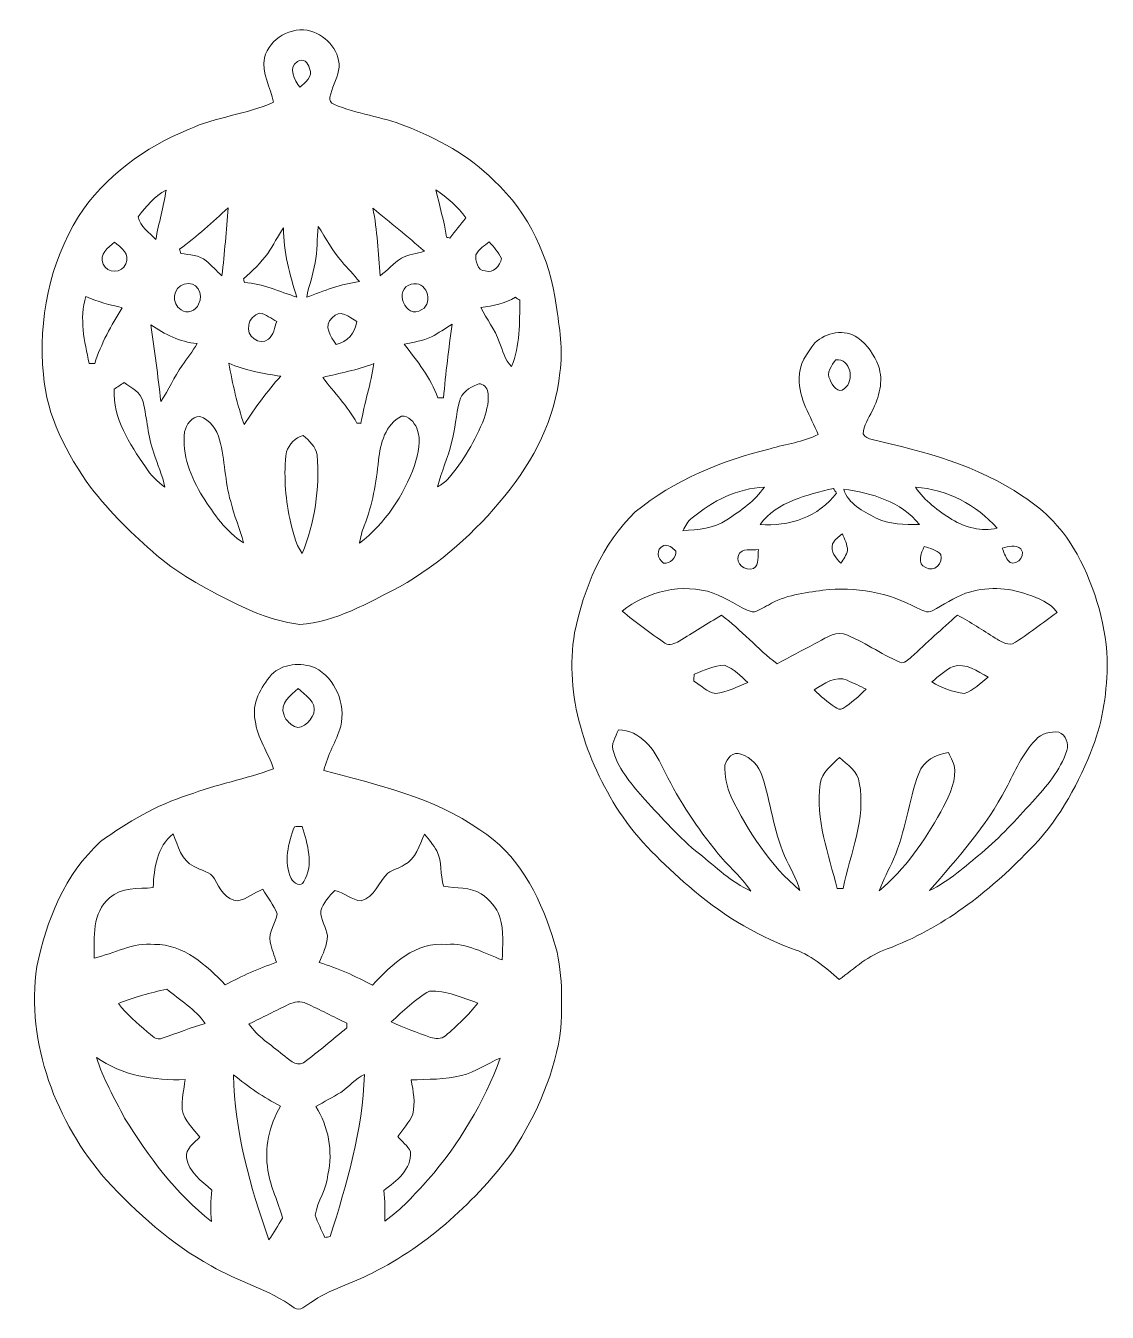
# Model space of a CAD drawing. Header units: centimetres. Extents: x -16.4 to 16.3, y -12.5 to 12.6.
# Drawn here: x -4.69 to 16.31, y -12.41 to 12.58 of the extents above; entities that cross this region are included whole.
import ezdxf

# ---------------------------------------------------------------- set-up
doc = ezdxf.new("R2010")
doc.units = ezdxf.units.CM
doc.header["$MEASUREMENT"] = 0
doc.layers.add('Layer 1', color=7, linetype='Continuous')

msp = doc.modelspace()

# ---------------------------------------------------------------- linework, layer by layer
at = {"layer": 'Layer 1', "color": 251, "lineweight": 9}
for points, knots in [([(-0.05733, 11.96153), (0.04745, 12.33371), (0.4669, 12.58242), (0.84225, 12.47941), (0.84225, 12.47941), (1.16011, 12.38275), (1.44551, 12.06348), (1.38483, 11.71423), (1.38483, 11.71423), (1.35131, 11.53326), (1.25007, 11.3731), (1.21444, 11.19283), (1.21444, 11.19283), (1.19785, 11.13638), (1.23313, 11.07077), (1.29134, 11.05666), (1.29134, 11.05666), (1.7369, 10.86897), (2.22479, 10.81747), (2.67352, 10.63826), (2.67352, 10.63826), (3.30323, 10.38885), (3.9213, 10.06782), (4.39896, 9.57781), (4.39896, 9.57781), (5.08123, 8.95057), (5.48799, 8.06193), (5.61181, 7.1507), (5.61181, 7.1507), (5.6746, 6.71996), (5.74657, 6.27899), (5.68131, 5.844), (5.68131, 5.844), (5.59241, 4.95712), (5.17084, 4.13233), (4.61415, 3.44795), (4.61415, 3.44795), (4.03983, 2.75155), (3.36038, 2.12714), (2.56981, 1.68405), (2.56981, 1.68405), (1.95527, 1.37219), (1.33403, 0.99719), (0.62988, 0.95203), (0.62988, 0.95203), (0.21149, 1.00424), (-0.19033, 1.14677), (-0.56709, 1.33233), (-0.56709, 1.33233), (-1.11778, 1.60891), (-1.67658, 1.88654), (-2.14507, 2.29365), (-2.14507, 2.29365), (-2.61215, 2.69405), (-3.05559, 3.12832), (-3.43306, 3.61515), (-3.43306, 3.61515), (-3.89308, 4.26497), (-4.28925, 4.99875), (-4.34993, 5.80874), (-4.34993, 5.80874), (-4.45153, 6.86566), (-4.23034, 7.96844), (-3.67013, 8.87649), (-3.67013, 8.87649), (-3.15613, 9.6526), (-2.38178, 10.22975), (-1.521, 10.57158), (-1.521, 10.57158), (-0.99713, 10.81395), (-0.40623, 10.85874), (0.11906, 11.09546), (0.11906, 11.09546), (0.05803, 11.38014), (-0.10919, 11.66132), (-0.05733, 11.96153), (-0.05733, 11.96153), (-0.05733, 11.96153), (-0.05733, 11.96153), (-0.05733, 11.96153)], [0, 0, 0, 0, 0.04761905, 0.04761905, 0.04761905, 0.04761905, 0.0952381, 0.0952381, 0.0952381, 0.0952381, 0.14285714, 0.14285714, 0.14285714, 0.14285714, 0.19047619, 0.19047619, 0.19047619, 0.19047619, 0.23809524, 0.23809524, 0.23809524, 0.23809524, 0.28571429, 0.28571429, 0.28571429, 0.28571429, 0.33333333, 0.33333333, 0.33333333, 0.33333333, 0.38095238, 0.38095238, 0.38095238, 0.38095238, 0.42857143, 0.42857143, 0.42857143, 0.42857143, 0.47619048, 0.47619048, 0.47619048, 0.47619048, 0.52380952, 0.52380952, 0.52380952, 0.52380952, 0.57142857, 0.57142857, 0.57142857, 0.57142857, 0.61904762, 0.61904762, 0.61904762, 0.61904762, 0.66666667, 0.66666667, 0.66666667, 0.66666667, 0.71428571, 0.71428571, 0.71428571, 0.71428571, 0.76190476, 0.76190476, 0.76190476, 0.76190476, 0.80952381, 0.80952381, 0.80952381, 0.80952381, 0.85714286, 0.85714286, 0.85714286, 0.85714286, 0.9047619, 0.9047619, 0.9047619, 0.9047619, 1, 1, 1, 1]), ([(0.58508, 11.88674), (0.39423, 11.77103), (0.5311, 11.52338), (0.63024, 11.38615), (0.63024, 11.38615), (0.73113, 11.4828), (0.89235, 11.58477), (0.82179, 11.75445), (0.82179, 11.75445), (0.79675, 11.86064), (0.69444, 11.96859), (0.58508, 11.88674), (0.58508, 11.88674), (0.58508, 11.88674), (0.58508, 11.88674), (0.58508, 11.88674)], [0, 0, 0, 0, 0.2, 0.2, 0.2, 0.2, 0.4, 0.4, 0.4, 0.4, 0.6, 0.6, 0.6, 0.6, 1, 1, 1, 1]), ([(-2.5116, 8.87261), (-2.47597, 8.67964), (-2.28865, 8.56605), (-2.16482, 8.4267), (-2.16482, 8.4267), (-2.11438, 8.7509), (-2.00854, 9.06558), (-1.96833, 9.39013), (-1.96833, 9.39013), (-2.19375, 9.27372), (-2.3518, 9.06276), (-2.5116, 8.87261), (-2.5116, 8.87261), (-2.5116, 8.87261), (-2.5116, 8.87261), (-2.5116, 8.87261)], [0, 0, 0, 0, 0.2, 0.2, 0.2, 0.2, 0.4, 0.4, 0.4, 0.4, 0.6, 0.6, 0.6, 0.6, 1, 1, 1, 1]), ([(3.27431, 9.39754), (3.33992, 9.08816), (3.43623, 8.78618), (3.48103, 8.47221), (3.48103, 8.47221), (3.49691, 8.46868), (3.52901, 8.46198), (3.54489, 8.45845), (3.54489, 8.45845), (3.64684, 8.59039), (3.75408, 8.71845), (3.85815, 8.84897), (3.85815, 8.84897), (3.69658, 9.06346), (3.49479, 9.24514), (3.27431, 9.39754), (3.27431, 9.39754), (3.27431, 9.39754), (3.27431, 9.39754), (3.27431, 9.39754)], [0, 0, 0, 0, 0.16666667, 0.16666667, 0.16666667, 0.16666667, 0.33333333, 0.33333333, 0.33333333, 0.33333333, 0.5, 0.5, 0.5, 0.5, 0.66666667, 0.66666667, 0.66666667, 0.66666667, 1, 1, 1, 1]), ([(-1.70621, 8.24325), (-1.69916, 8.22244), (-1.6854, 8.18081), (-1.6787, 8.16035), (-1.6787, 8.16035), (-1.51148, 8.12648), (-1.32168, 8.13319), (-1.18586, 8.01501), (-1.18586, 8.01501), (-1.08109, 7.92364), (-0.98655, 7.81992), (-0.88283, 7.72644), (-0.88283, 7.72644), (-0.8285, 8.16458), (-0.79851, 8.6052), (-0.75795, 9.04477), (-0.75795, 9.04477), (-1.07086, 8.77383), (-1.36543, 8.48138), (-1.70621, 8.24325), (-1.70621, 8.24325), (-1.70621, 8.24325), (-1.70621, 8.24325), (-1.70621, 8.24325)], [0, 0, 0, 0, 0.14285714, 0.14285714, 0.14285714, 0.14285714, 0.28571429, 0.28571429, 0.28571429, 0.28571429, 0.42857143, 0.42857143, 0.42857143, 0.42857143, 0.57142857, 0.57142857, 0.57142857, 0.57142857, 0.71428571, 0.71428571, 0.71428571, 0.71428571, 1, 1, 1, 1]), ([(2.0477, 9.04124), (2.14154, 8.60732), (2.14753, 8.16388), (2.19339, 7.72432), (2.19339, 7.72432), (2.33345, 7.83439), (2.45339, 7.96985), (2.60544, 8.06581), (2.60544, 8.06581), (2.74337, 8.1413), (2.90318, 8.15788), (3.05276, 8.20092), (3.05276, 8.20092), (2.72362, 8.48773), (2.38389, 8.7629), (2.0477, 9.04124), (2.0477, 9.04124), (2.0477, 9.04124), (2.0477, 9.04124), (2.0477, 9.04124)], [0, 0, 0, 0, 0.16666667, 0.16666667, 0.16666667, 0.16666667, 0.33333333, 0.33333333, 0.33333333, 0.33333333, 0.5, 0.5, 0.5, 0.5, 0.66666667, 0.66666667, 0.66666667, 0.66666667, 1, 1, 1, 1]), ([(0.00935, 8.15894), (-0.12541, 7.97514), (-0.29369, 7.81992), (-0.46161, 7.66717), (-0.46161, 7.66717), (-0.45773, 7.64918), (-0.44962, 7.61319), (-0.44574, 7.5952), (-0.44574, 7.5952), (-0.08731, 7.5691), (0.23618, 7.41846), (0.57203, 7.3098), (0.57203, 7.3098), (0.43197, 7.74654), (0.3145, 8.19104), (0.31274, 8.65495), (0.31274, 8.65495), (0.19985, 8.4969), (0.11906, 8.31875), (0.00935, 8.15894), (0.00935, 8.15894), (0.00935, 8.15894), (0.00935, 8.15894), (0.00935, 8.15894)], [0, 0, 0, 0, 0.14285714, 0.14285714, 0.14285714, 0.14285714, 0.28571429, 0.28571429, 0.28571429, 0.28571429, 0.42857143, 0.42857143, 0.42857143, 0.42857143, 0.57142857, 0.57142857, 0.57142857, 0.57142857, 0.71428571, 0.71428571, 0.71428571, 0.71428571, 1, 1, 1, 1]), ([(0.98478, 8.68246), (0.9622, 8.44716), (0.97913, 8.20833), (0.92869, 7.9755), (0.92869, 7.9755), (0.89059, 7.74866), (0.80662, 7.53347), (0.76394, 7.30769), (0.76394, 7.30769), (1.09872, 7.43045), (1.42963, 7.56874), (1.78735, 7.61072), (1.78735, 7.61072), (1.68504, 7.75007), (1.55557, 7.86719), (1.44551, 8.00019), (1.44551, 8.00019), (1.26241, 8.20692), (1.14212, 8.45739), (0.98478, 8.68246), (0.98478, 8.68246), (0.98478, 8.68246), (0.98478, 8.68246), (0.98478, 8.68246)], [0, 0, 0, 0, 0.14285714, 0.14285714, 0.14285714, 0.14285714, 0.28571429, 0.28571429, 0.28571429, 0.28571429, 0.42857143, 0.42857143, 0.42857143, 0.42857143, 0.57142857, 0.57142857, 0.57142857, 0.57142857, 0.71428571, 0.71428571, 0.71428571, 0.71428571, 1, 1, 1, 1]), ([(-3.19, 7.95186), (-3.11662, 7.76947), (-2.81323, 7.76559), (-2.75114, 7.95786), (-2.75114, 7.95786), (-2.65095, 8.13777), (-2.84921, 8.27888), (-2.96845, 8.38084), (-2.96845, 8.38084), (-3.08945, 8.27148), (-3.28031, 8.14695), (-3.19, 7.95186), (-3.19, 7.95186), (-3.19, 7.95186), (-3.19, 7.95186), (-3.19, 7.95186)], [0, 0, 0, 0, 0.2, 0.2, 0.2, 0.2, 0.4, 0.4, 0.4, 0.4, 0.6, 0.6, 0.6, 0.6, 1, 1, 1, 1]), ([(4.05077, 8.13425), (4.03842, 8.02524), (4.08075, 7.8171), (4.22786, 7.81922), (4.22786, 7.81922), (4.39437, 7.76489), (4.52349, 7.91905), (4.54783, 8.06228), (4.54783, 8.06228), (4.4868, 8.18222), (4.40143, 8.28665), (4.309, 8.38295), (4.309, 8.38295), (4.21657, 8.30817), (4.10545, 8.24431), (4.05077, 8.13425), (4.05077, 8.13425), (4.05077, 8.13425), (4.05077, 8.13425), (4.05077, 8.13425)], [0, 0, 0, 0, 0.16666667, 0.16666667, 0.16666667, 0.16666667, 0.33333333, 0.33333333, 0.33333333, 0.33333333, 0.5, 0.5, 0.5, 0.5, 0.66666667, 0.66666667, 0.66666667, 0.66666667, 1, 1, 1, 1]), ([(-1.61449, 7.56028), (-1.83533, 7.50877), (-1.87131, 7.17152), (-1.67587, 7.06427), (-1.67587, 7.06427), (-1.5591, 6.96796), (-1.3866, 7.04522), (-1.33438, 7.17469), (-1.33438, 7.17469), (-1.22926, 7.35955), (-1.37778, 7.65129), (-1.61449, 7.56028), (-1.61449, 7.56028), (-1.61449, 7.56028), (-1.61449, 7.56028), (-1.61449, 7.56028)], [0, 0, 0, 0, 0.2, 0.2, 0.2, 0.2, 0.4, 0.4, 0.4, 0.4, 0.6, 0.6, 0.6, 0.6, 1, 1, 1, 1]), ([(2.79523, 7.55957), (2.44316, 7.48231), (2.67635, 6.85402), (3.00372, 7.06815), (3.00372, 7.06815), (3.24009, 7.2135), (3.08134, 7.65094), (2.79523, 7.55957), (2.79523, 7.55957), (2.79523, 7.55957), (2.79523, 7.55957), (2.79523, 7.55957)], [0, 0, 0, 0, 0.25, 0.25, 0.25, 0.25, 0.5, 0.5, 0.5, 0.5, 1, 1, 1, 1]), ([(-3.52266, 7.32286), (-3.6599, 6.89564), (-3.54983, 6.44691), (-3.46305, 6.02252), (-3.46305, 6.02252), (-3.43588, 6.02146), (-3.38085, 6.01934), (-3.35368, 6.01864), (-3.35368, 6.01864), (-3.22915, 6.40563), (-3.03477, 6.76229), (-2.81676, 7.10378), (-2.81676, 7.10378), (-3.05735, 7.15952), (-3.2983, 7.21843), (-3.52266, 7.32286), (-3.52266, 7.32286), (-3.52266, 7.32286), (-3.52266, 7.32286), (-3.52266, 7.32286)], [0, 0, 0, 0, 0.16666667, 0.16666667, 0.16666667, 0.16666667, 0.33333333, 0.33333333, 0.33333333, 0.33333333, 0.5, 0.5, 0.5, 0.5, 0.66666667, 0.66666667, 0.66666667, 0.66666667, 1, 1, 1, 1]), ([(4.823, 7.30663), (4.61451, 7.19409), (4.38555, 7.12989), (4.1499, 7.10872), (4.1499, 7.10872), (4.25891, 6.88083), (4.42119, 6.6801), (4.50585, 6.44021), (4.50585, 6.44021), (4.57217, 6.27546), (4.61204, 6.08919), (4.74398, 5.96114), (4.74398, 5.96114), (4.91402, 6.36718), (4.90026, 6.81874), (4.90167, 7.24983), (4.90167, 7.24983), (4.87521, 7.26888), (4.84875, 7.28793), (4.823, 7.30663), (4.823, 7.30663), (4.823, 7.30663), (4.823, 7.30663), (4.823, 7.30663)], [0, 0, 0, 0, 0.14285714, 0.14285714, 0.14285714, 0.14285714, 0.28571429, 0.28571429, 0.28571429, 0.28571429, 0.42857143, 0.42857143, 0.42857143, 0.42857143, 0.57142857, 0.57142857, 0.57142857, 0.57142857, 0.71428571, 0.71428571, 0.71428571, 0.71428571, 1, 1, 1, 1]), ([(-0.35754, 6.76229), (-0.42775, 6.55733), (-0.14588, 6.35589), (0.01958, 6.4903), (0.01958, 6.4903), (0.12753, 6.56968), (0.13494, 6.72419), (0.18503, 6.83497), (0.18503, 6.83497), (0.07532, 6.88894), (-0.02099, 6.97784), (-0.14305, 7.00148), (-0.14305, 7.00148), (-0.24853, 6.96832), (-0.35437, 6.88083), (-0.35754, 6.76229), (-0.35754, 6.76229), (-0.35754, 6.76229), (-0.35754, 6.76229), (-0.35754, 6.76229)], [0, 0, 0, 0, 0.16666667, 0.16666667, 0.16666667, 0.16666667, 0.33333333, 0.33333333, 0.33333333, 0.33333333, 0.5, 0.5, 0.5, 0.5, 0.66666667, 0.66666667, 0.66666667, 0.66666667, 1, 1, 1, 1]), ([(1.25994, 6.90799), (1.08003, 6.75418), (1.23278, 6.54004), (1.33614, 6.39258), (1.33614, 6.39258), (1.56086, 6.43068), (1.70303, 6.61836), (1.73866, 6.83355), (1.73866, 6.83355), (1.5979, 6.91857), (1.39717, 7.09532), (1.25994, 6.90799), (1.25994, 6.90799), (1.25994, 6.90799), (1.25994, 6.90799), (1.25994, 6.90799)], [0, 0, 0, 0, 0.2, 0.2, 0.2, 0.2, 0.4, 0.4, 0.4, 0.4, 0.6, 0.6, 0.6, 0.6, 1, 1, 1, 1]), ([(-2.2629, 6.77041), (-2.18846, 6.27687), (-2.12813, 5.78122), (-2.06887, 5.28556), (-2.06887, 5.28556), (-1.91611, 5.50782), (-1.80958, 5.75864), (-1.65435, 5.97983), (-1.65435, 5.97983), (-1.56122, 6.12482), (-1.4448, 6.25394), (-1.36578, 6.40739), (-1.36578, 6.40739), (-1.69669, 6.43739), (-1.9909, 6.58978), (-2.2629, 6.77041), (-2.2629, 6.77041), (-2.2629, 6.77041), (-2.2629, 6.77041), (-2.2629, 6.77041)], [0, 0, 0, 0, 0.16666667, 0.16666667, 0.16666667, 0.16666667, 0.33333333, 0.33333333, 0.33333333, 0.33333333, 0.5, 0.5, 0.5, 0.5, 0.66666667, 0.66666667, 0.66666667, 0.66666667, 1, 1, 1, 1]), ([(3.18787, 6.53722), (3.02172, 6.45855), (2.83615, 6.43703), (2.65941, 6.39399), (2.65941, 6.39399), (2.912, 6.06873), (3.16988, 5.74418), (3.31276, 5.35224), (3.31276, 5.35224), (3.33957, 5.35189), (3.39284, 5.35189), (3.4193, 5.35153), (3.4193, 5.35153), (3.46869, 5.8292), (3.51949, 6.30615), (3.58828, 6.7817), (3.58828, 6.7817), (3.45316, 6.70338), (3.3251, 6.61201), (3.18787, 6.53722), (3.18787, 6.53722), (3.18787, 6.53722), (3.18787, 6.53722), (3.18787, 6.53722)], [0, 0, 0, 0, 0.14285714, 0.14285714, 0.14285714, 0.14285714, 0.28571429, 0.28571429, 0.28571429, 0.28571429, 0.42857143, 0.42857143, 0.42857143, 0.42857143, 0.57142857, 0.57142857, 0.57142857, 0.57142857, 0.71428571, 0.71428571, 0.71428571, 0.71428571, 1, 1, 1, 1]), ([(10.63713, 6.4208), (10.8495, 6.62859), (11.21604, 6.69774), (11.46827, 6.5224), (11.46827, 6.5224), (11.65807, 6.39082), (11.78225, 6.18268), (11.87009, 5.97278), (11.87009, 5.97278), (11.97169, 5.67927), (11.8849, 5.36318), (11.7452, 5.09823), (11.7452, 5.09823), (11.67924, 4.955), (11.57693, 4.81636), (11.57129, 4.65303), (11.57129, 4.65303), (11.60762, 4.58988), (11.67888, 4.56377), (11.74485, 4.54225), (11.74485, 4.54225), (12.7605, 4.31295), (13.79872, 4.03954), (14.66867, 3.44406), (14.66867, 3.44406), (15.11247, 3.16924), (15.479, 2.77448), (15.72771, 2.31587), (15.72771, 2.31587), (16.08614, 1.64701), (16.31191, 0.897), (16.31403, 0.13394), (16.31403, 0.13394), (16.30062, -0.43685), (16.21208, -1.01188), (15.98771, -1.53999), (15.98771, -1.53999), (15.70937, -2.24061), (15.3266, -2.91088), (14.78721, -3.44393), (14.78721, -3.44393), (14.00933, -4.25179), (13.0974, -4.96052), (12.03801, -5.35316), (12.03801, -5.35316), (11.68453, -5.47311), (11.40054, -5.72605), (11.10809, -5.9483), (11.10809, -5.9483), (10.82904, -5.70629), (10.54717, -5.45159), (10.18381, -5.34505), (10.18381, -5.34505), (9.44933, -5.07059), (8.7734, -4.65078), (8.18462, -4.13467), (8.18462, -4.13467), (7.69426, -3.69687), (7.20072, -3.24743), (6.83912, -2.69287), (6.83912, -2.69287), (6.18119, -1.67193), (5.76421, -0.43438), (5.96741, 0.7887), (5.96741, 0.7887), (6.14803, 1.65194), (6.49728, 2.51837), (7.14675, 3.13784), (7.14675, 3.13784), (7.90169, 3.75626), (8.82667, 4.13021), (9.76647, 4.36586), (9.76647, 4.36586), (10.07727, 4.45582), (10.40535, 4.49463), (10.69887, 4.63962), (10.69887, 4.63962), (10.55564, 4.99769), (10.31575, 5.33495), (10.33233, 5.73747), (10.33233, 5.73747), (10.32351, 5.99888), (10.47944, 6.22747), (10.63713, 6.4208), (10.63713, 6.4208), (10.63713, 6.4208), (10.63713, 6.4208), (10.63713, 6.4208)], [0, 0, 0, 0, 0.04347826, 0.04347826, 0.04347826, 0.04347826, 0.08695652, 0.08695652, 0.08695652, 0.08695652, 0.13043478, 0.13043478, 0.13043478, 0.13043478, 0.17391304, 0.17391304, 0.17391304, 0.17391304, 0.2173913, 0.2173913, 0.2173913, 0.2173913, 0.26086957, 0.26086957, 0.26086957, 0.26086957, 0.30434783, 0.30434783, 0.30434783, 0.30434783, 0.34782609, 0.34782609, 0.34782609, 0.34782609, 0.39130435, 0.39130435, 0.39130435, 0.39130435, 0.43478261, 0.43478261, 0.43478261, 0.43478261, 0.47826087, 0.47826087, 0.47826087, 0.47826087, 0.52173913, 0.52173913, 0.52173913, 0.52173913, 0.56521739, 0.56521739, 0.56521739, 0.56521739, 0.60869565, 0.60869565, 0.60869565, 0.60869565, 0.65217391, 0.65217391, 0.65217391, 0.65217391, 0.69565217, 0.69565217, 0.69565217, 0.69565217, 0.73913043, 0.73913043, 0.73913043, 0.73913043, 0.7826087, 0.7826087, 0.7826087, 0.7826087, 0.82608696, 0.82608696, 0.82608696, 0.82608696, 0.86956522, 0.86956522, 0.86956522, 0.86956522, 0.91304348, 0.91304348, 0.91304348, 0.91304348, 1, 1, 1, 1]), ([(-0.75089, 6.02675), (-0.67222, 5.62457), (-0.5872, 5.22064), (-0.45032, 4.83365), (-0.45032, 4.83365), (-0.23513, 5.16244), (-0.00582, 5.48242), (0.25911, 5.77346), (0.25911, 5.77346), (-0.08485, 5.82884), (-0.43021, 5.88388), (-0.75089, 6.02675), (-0.75089, 6.02675), (-0.75089, 6.02675), (-0.75089, 6.02675), (-0.75089, 6.02675)], [0, 0, 0, 0, 0.2, 0.2, 0.2, 0.2, 0.4, 0.4, 0.4, 0.4, 0.6, 0.6, 0.6, 0.6, 1, 1, 1, 1]), ([(1.07474, 5.75088), (1.29628, 5.4556), (1.56122, 5.19277), (1.73796, 4.86363), (1.73796, 4.86363), (1.75842, 4.86222), (1.79864, 4.85905), (1.8191, 4.85728), (1.8191, 4.85728), (1.88154, 5.24888), (2.01312, 5.626), (2.06992, 6.01793), (2.06992, 6.01793), (1.74819, 5.8927), (1.40811, 5.83377), (1.07474, 5.75088), (1.07474, 5.75088), (1.07474, 5.75088), (1.07474, 5.75088), (1.07474, 5.75088)], [0, 0, 0, 0, 0.16666667, 0.16666667, 0.16666667, 0.16666667, 0.33333333, 0.33333333, 0.33333333, 0.33333333, 0.5, 0.5, 0.5, 0.5, 0.66666667, 0.66666667, 0.66666667, 0.66666667, 1, 1, 1, 1]), ([(11.04388, 6.09202), (10.9631, 5.98582), (10.83892, 5.83907), (10.92923, 5.7022), (10.92923, 5.7022), (10.96415, 5.60695), (11.09539, 5.40904), (11.20722, 5.53357), (11.20722, 5.53357), (11.41712, 5.68315), (11.32963, 6.12306), (11.04388, 6.09202), (11.04388, 6.09202), (11.04388, 6.09202), (11.04388, 6.09202), (11.04388, 6.09202)], [0, 0, 0, 0, 0.2, 0.2, 0.2, 0.2, 0.4, 0.4, 0.4, 0.4, 0.6, 0.6, 0.6, 0.6, 1, 1, 1, 1]), ([(-2.97727, 5.52122), (-3.00514, 4.95148), (-2.66965, 4.46111), (-2.36802, 4.01026), (-2.36802, 4.01026), (-2.27348, 3.85151), (-2.13343, 3.73016), (-1.9902, 3.61692), (-1.9902, 3.61692), (-2.0343, 3.84658), (-2.13731, 4.05895), (-2.20433, 4.28155), (-2.20433, 4.28155), (-2.32287, 4.60117), (-2.3331, 4.94654), (-2.41459, 5.27463), (-2.41459, 5.27463), (-2.45798, 5.46231), (-2.6379, 5.55191), (-2.78218, 5.65068), (-2.78218, 5.65068), (-2.84745, 5.608), (-2.91236, 5.56497), (-2.97727, 5.52122), (-2.97727, 5.52122), (-2.97727, 5.52122), (-2.97727, 5.52122), (-2.97727, 5.52122)], [0, 0, 0, 0, 0.125, 0.125, 0.125, 0.125, 0.25, 0.25, 0.25, 0.25, 0.375, 0.375, 0.375, 0.375, 0.5, 0.5, 0.5, 0.5, 0.625, 0.625, 0.625, 0.625, 0.75, 0.75, 0.75, 0.75, 1, 1, 1, 1]), ([(4.0737, 5.61434), (3.92483, 5.55297), (3.76643, 5.45278), (3.72939, 5.28521), (3.72939, 5.28521), (3.66271, 5.02133), (3.64896, 4.74651), (3.57664, 4.48334), (3.57664, 4.48334), (3.50961, 4.19124), (3.37943, 3.91854), (3.30817, 3.6275), (3.30817, 3.6275), (3.37943, 3.6709), (3.45281, 3.71358), (3.5089, 3.77602), (3.5089, 3.77602), (3.807, 4.12351), (4.03772, 4.52532), (4.20881, 4.94901), (4.20881, 4.94901), (4.26102, 5.12504), (4.32417, 5.31378), (4.27302, 5.49759), (4.27302, 5.49759), (4.25679, 5.5826), (4.15625, 5.64928), (4.0737, 5.61434), (4.0737, 5.61434), (4.0737, 5.61434), (4.0737, 5.61434), (4.0737, 5.61434)], [0, 0, 0, 0, 0.11111111, 0.11111111, 0.11111111, 0.11111111, 0.22222222, 0.22222222, 0.22222222, 0.22222222, 0.33333333, 0.33333333, 0.33333333, 0.33333333, 0.44444444, 0.44444444, 0.44444444, 0.44444444, 0.55555556, 0.55555556, 0.55555556, 0.55555556, 0.66666667, 0.66666667, 0.66666667, 0.66666667, 0.77777778, 0.77777778, 0.77777778, 0.77777778, 1, 1, 1, 1]), ([(2.60791, 5.00051), (2.29147, 4.84176), (2.19481, 4.46323), (2.15953, 4.14009), (2.15953, 4.14009), (2.11402, 3.70793), (2.04276, 3.27261), (1.88048, 2.86726), (1.88048, 2.86726), (1.83779, 2.75896), (1.80957, 2.64572), (1.79123, 2.53071), (1.79123, 2.53071), (2.29041, 2.91101), (2.64389, 3.4564), (2.85873, 4.04096), (2.85873, 4.04096), (2.92858, 4.27203), (3.00231, 4.53061), (2.90283, 4.7638), (2.90283, 4.7638), (2.85062, 4.88127), (2.74831, 5.00439), (2.60791, 5.00051), (2.60791, 5.00051), (2.60791, 5.00051), (2.60791, 5.00051), (2.60791, 5.00051)], [0, 0, 0, 0, 0.125, 0.125, 0.125, 0.125, 0.25, 0.25, 0.25, 0.25, 0.375, 0.375, 0.375, 0.375, 0.5, 0.5, 0.5, 0.5, 0.625, 0.625, 0.625, 0.625, 0.75, 0.75, 0.75, 0.75, 1, 1, 1, 1]), ([(-1.60602, 4.69254), (-1.66494, 4.24592), (-1.48114, 3.80742), (-1.2536, 3.43242), (-1.2536, 3.43242), (-1.03981, 3.09622), (-0.80098, 2.75579), (-0.46161, 2.5353), (-0.46161, 2.5353), (-0.52441, 2.80976), (-0.65176, 3.06447), (-0.71173, 3.33929), (-0.71173, 3.33929), (-0.82674, 3.73086), (-0.8225, 4.14502), (-0.92798, 4.53802), (-0.92798, 4.53802), (-0.97631, 4.73628), (-1.11108, 4.93137), (-1.31392, 4.99099), (-1.31392, 4.99099), (-1.46809, 4.98816), (-1.57956, 4.83365), (-1.60602, 4.69254), (-1.60602, 4.69254), (-1.60602, 4.69254), (-1.60602, 4.69254), (-1.60602, 4.69254)], [0, 0, 0, 0, 0.125, 0.125, 0.125, 0.125, 0.25, 0.25, 0.25, 0.25, 0.375, 0.375, 0.375, 0.375, 0.5, 0.5, 0.5, 0.5, 0.625, 0.625, 0.625, 0.625, 0.75, 0.75, 0.75, 0.75, 1, 1, 1, 1]), ([(0.37024, 4.30554), (0.3145, 3.87515), (0.34696, 3.43383), (0.43621, 3.00908), (0.43621, 3.00908), (0.48842, 2.77413), (0.53922, 2.53036), (0.67504, 2.32646), (0.67504, 2.32646), (0.92092, 2.92935), (1.02464, 3.59399), (0.96537, 4.24239), (0.96537, 4.24239), (0.94174, 4.40291), (0.81439, 4.52179), (0.69585, 4.61951), (0.69585, 4.61951), (0.53816, 4.59376), (0.42527, 4.44559), (0.37024, 4.30554)], [0, 0, 0, 0, 0.16666667, 0.16666667, 0.16666667, 0.16666667, 0.33333333, 0.33333333, 0.33333333, 0.33333333, 0.5, 0.5, 0.5, 0.5, 0.66666667, 0.66666667, 0.66666667, 0.66666667, 1, 1, 1, 1]), ([(8.2527, 3.01931), (8.16345, 2.96004), (8.1183, 2.86409), (8.07244, 2.77272), (8.07244, 2.77272), (8.36312, 2.79283), (8.67569, 2.81047), (8.92334, 2.98298), (8.92334, 2.98298), (9.19215, 3.16042), (9.47402, 3.34739), (9.65359, 3.62115), (9.65359, 3.62115), (9.13183, 3.59081), (8.64358, 3.35763), (8.2527, 3.01931), (8.2527, 3.01931), (8.2527, 3.01931), (8.2527, 3.01931), (8.2527, 3.01931)], [0, 0, 0, 0, 0.16666667, 0.16666667, 0.16666667, 0.16666667, 0.33333333, 0.33333333, 0.33333333, 0.33333333, 0.5, 0.5, 0.5, 0.5, 0.66666667, 0.66666667, 0.66666667, 0.66666667, 1, 1, 1, 1]), ([(9.57068, 2.89619), (10.12666, 2.8401), (10.71615, 3.04506), (11.05376, 3.50473), (11.05376, 3.50473), (11.03894, 3.52696), (11.00966, 3.57176), (10.99485, 3.59399), (10.99485, 3.59399), (10.48685, 3.46769), (9.90265, 3.33999), (9.57068, 2.89619), (9.57068, 2.89619), (9.57068, 2.89619), (9.57068, 2.89619), (9.57068, 2.89619)], [0, 0, 0, 0, 0.2, 0.2, 0.2, 0.2, 0.4, 0.4, 0.4, 0.4, 0.6, 0.6, 0.6, 0.6, 1, 1, 1, 1]), ([(11.19522, 3.57918), (11.27707, 3.29412), (11.56952, 3.14949), (11.814, 3.02354), (11.814, 3.02354), (12.0747, 2.88596), (12.3795, 2.89972), (12.6656, 2.8909), (12.6656, 2.8909), (12.32023, 3.33787), (11.73004, 3.50544), (11.19522, 3.57918), (11.19522, 3.57918), (11.19522, 3.57918), (11.19522, 3.57918), (11.19522, 3.57918)], [0, 0, 0, 0, 0.2, 0.2, 0.2, 0.2, 0.4, 0.4, 0.4, 0.4, 0.6, 0.6, 0.6, 0.6, 1, 1, 1, 1]), ([(12.58905, 3.61586), (12.76614, 3.35092), (13.03108, 3.15795), (13.29778, 2.99074), (13.29778, 2.99074), (13.55672, 2.83234), (13.8721, 2.74838), (14.17337, 2.81964), (14.17337, 2.81964), (13.77438, 3.27685), (13.19759, 3.57952), (12.58905, 3.61586), (12.58905, 3.61586), (12.58905, 3.61586), (12.58905, 3.61586), (12.58905, 3.61586)], [0, 0, 0, 0, 0.2, 0.2, 0.2, 0.2, 0.4, 0.4, 0.4, 0.4, 0.6, 0.6, 0.6, 0.6, 1, 1, 1, 1]), ([(7.69849, 2.48238), (7.53727, 2.41289), (7.5729, 2.23121), (7.69496, 2.14125), (7.69496, 2.14125), (7.82761, 2.12714), (7.94579, 2.24532), (7.93168, 2.37796), (7.93168, 2.37796), (7.87312, 2.43476), (7.78139, 2.51519), (7.69849, 2.48238), (7.69849, 2.48238), (7.69849, 2.48238), (7.69849, 2.48238), (7.69849, 2.48238)], [0, 0, 0, 0, 0.2, 0.2, 0.2, 0.2, 0.4, 0.4, 0.4, 0.4, 0.6, 0.6, 0.6, 0.6, 1, 1, 1, 1]), ([(10.97721, 2.51554), (10.93382, 2.36068), (11.04106, 2.24073), (11.13596, 2.13948), (11.13596, 2.13948), (11.18605, 2.21921), (11.24955, 2.29647), (11.2686, 2.39101), (11.2686, 2.39101), (11.26684, 2.50461), (11.20863, 2.60762), (11.16877, 2.71098), (11.16877, 2.71098), (11.09821, 2.65383), (11.01531, 2.60162), (10.97721, 2.51554), (10.97721, 2.51554), (10.97721, 2.51554), (10.97721, 2.51554), (10.97721, 2.51554)], [0, 0, 0, 0, 0.16666667, 0.16666667, 0.16666667, 0.16666667, 0.33333333, 0.33333333, 0.33333333, 0.33333333, 0.5, 0.5, 0.5, 0.5, 0.66666667, 0.66666667, 0.66666667, 0.66666667, 1, 1, 1, 1]), ([(14.27568, 2.43582), (14.29932, 2.35221), (14.3353, 2.27389), (14.38292, 2.20157), (14.38292, 2.20157), (14.48452, 2.03788), (14.75757, 2.25625), (14.63834, 2.41959), (14.63834, 2.41959), (14.5325, 2.50708), (14.39421, 2.4651), (14.27568, 2.43582), (14.27568, 2.43582), (14.27568, 2.43582), (14.27568, 2.43582), (14.27568, 2.43582)], [0, 0, 0, 0, 0.2, 0.2, 0.2, 0.2, 0.4, 0.4, 0.4, 0.4, 0.6, 0.6, 0.6, 0.6, 1, 1, 1, 1]), ([(9.15123, 2.29506), (9.07574, 2.13137), (9.29022, 1.98532), (9.44121, 2.03683), (9.44121, 2.03683), (9.55975, 2.12079), (9.52447, 2.27883), (9.54034, 2.40513), (9.54034, 2.40513), (9.40805, 2.38749), (9.21367, 2.44816), (9.15123, 2.29506), (9.15123, 2.29506), (9.15123, 2.29506), (9.15123, 2.29506), (9.15123, 2.29506)], [0, 0, 0, 0, 0.2, 0.2, 0.2, 0.2, 0.4, 0.4, 0.4, 0.4, 0.6, 0.6, 0.6, 0.6, 1, 1, 1, 1]), ([(12.75909, 2.46545), (12.70053, 2.34304), (12.6081, 2.1229), (12.78837, 2.05552), (12.78837, 2.05552), (12.94994, 1.95569), (13.13974, 2.14231), (13.0787, 2.30705), (13.0787, 2.30705), (13.00356, 2.40548), (12.86527, 2.42806), (12.75909, 2.46545), (12.75909, 2.46545), (12.75909, 2.46545), (12.75909, 2.46545), (12.75909, 2.46545)], [0, 0, 0, 0, 0.2, 0.2, 0.2, 0.2, 0.4, 0.4, 0.4, 0.4, 0.6, 0.6, 0.6, 0.6, 1, 1, 1, 1]), ([(6.88992, 1.21027), (7.16086, 0.99472), (7.43532, 0.7827), (7.72283, 0.58938), (7.72283, 0.58938), (7.81067, 0.52623), (7.9158, 0.58056), (7.99729, 0.62712), (7.99729, 0.62712), (8.27281, 0.79152), (8.54057, 0.96932), (8.81962, 1.12842), (8.81962, 1.12842), (9.20838, 0.84726), (9.51671, 0.47331), (9.90265, 0.18862), (9.90265, 0.18862), (10.14571, 0.31421), (10.38454, 0.44721), (10.6269, 0.57386), (10.6269, 0.57386), (10.80964, 0.65429), (10.98179, 0.81092), (11.19381, 0.77071), (11.19381, 0.77071), (11.57834, 0.62818), (11.90995, 0.3763), (12.28707, 0.21755), (12.28707, 0.21755), (12.3735, 0.17804), (12.44688, 0.27047), (12.50826, 0.31562), (12.50826, 0.31562), (12.80389, 0.5922), (13.10199, 0.86596), (13.40644, 1.13336), (13.40644, 1.13336), (13.65726, 0.99684), (13.89609, 0.8402), (14.13739, 0.68745), (14.13739, 0.68745), (14.23899, 0.62501), (14.34553, 0.55057), (14.475, 0.57421), (14.475, 0.57421), (14.77804, 0.75589), (15.05214, 0.98096), (15.3393, 1.18593), (15.3393, 1.18593), (15.20454, 1.37466), (14.97982, 1.46321), (14.76745, 1.532), (14.76745, 1.532), (14.38539, 1.68017), (13.95077, 1.68652), (13.56307, 1.55705), (13.56307, 1.55705), (13.332, 1.47485), (13.13339, 1.32457), (12.91537, 1.21591), (12.91537, 1.21591), (12.81906, 1.16017), (12.71711, 1.23002), (12.63032, 1.26812), (12.63032, 1.26812), (12.07258, 1.56693), (11.4203, 1.6971), (10.79129, 1.61455), (10.79129, 1.61455), (10.4304, 1.56516), (10.05011, 1.52177), (9.73261, 1.3288), (9.73261, 1.3288), (9.62854, 1.28435), (9.5347, 1.1958), (9.41722, 1.19333), (9.41722, 1.19333), (9.15123, 1.28506), (8.92651, 1.46674), (8.66157, 1.56128), (8.66157, 1.56128), (8.0622, 1.76413), (7.37746, 1.59691), (6.88992, 1.21027), (6.88992, 1.21027), (6.88992, 1.21027), (6.88992, 1.21027), (6.88992, 1.21027)], [0, 0, 0, 0, 0.04347826, 0.04347826, 0.04347826, 0.04347826, 0.08695652, 0.08695652, 0.08695652, 0.08695652, 0.13043478, 0.13043478, 0.13043478, 0.13043478, 0.17391304, 0.17391304, 0.17391304, 0.17391304, 0.2173913, 0.2173913, 0.2173913, 0.2173913, 0.26086957, 0.26086957, 0.26086957, 0.26086957, 0.30434783, 0.30434783, 0.30434783, 0.30434783, 0.34782609, 0.34782609, 0.34782609, 0.34782609, 0.39130435, 0.39130435, 0.39130435, 0.39130435, 0.43478261, 0.43478261, 0.43478261, 0.43478261, 0.47826087, 0.47826087, 0.47826087, 0.47826087, 0.52173913, 0.52173913, 0.52173913, 0.52173913, 0.56521739, 0.56521739, 0.56521739, 0.56521739, 0.60869565, 0.60869565, 0.60869565, 0.60869565, 0.65217391, 0.65217391, 0.65217391, 0.65217391, 0.69565217, 0.69565217, 0.69565217, 0.69565217, 0.73913043, 0.73913043, 0.73913043, 0.73913043, 0.7826087, 0.7826087, 0.7826087, 0.7826087, 0.82608696, 0.82608696, 0.82608696, 0.82608696, 0.86956522, 0.86956522, 0.86956522, 0.86956522, 0.91304348, 0.91304348, 0.91304348, 0.91304348, 1, 1, 1, 1]), ([(0.07849, -0.02375), (0.29545, 0.19215), (0.65105, 0.21826), (0.92727, 0.11066), (0.92727, 0.11066), (1.3238, -0.09395), (1.52488, -0.59631), (1.42681, -1.02564), (1.42681, -1.02564), (1.34038, -1.32091), (1.16328, -1.58162), (1.09978, -1.88465), (1.09978, -1.88465), (2.14118, -2.16758), (3.23127, -2.40676), (4.12873, -3.04035), (4.12873, -3.04035), (4.86145, -3.49014), (5.2735, -4.29942), (5.53102, -5.09105), (5.53102, -5.09105), (5.73987, -5.66467), (5.72858, -6.28556), (5.70247, -6.88634), (5.70247, -6.88634), (5.60123, -7.74394), (5.23434, -8.55073), (4.77714, -9.27499), (4.77714, -9.27499), (4.05218, -10.25042), (3.13072, -11.10168), (2.03817, -11.64813), (2.03817, -11.64813), (1.65012, -11.8605), (1.20315, -11.95505), (0.84472, -12.22316), (0.84472, -12.22316), (0.74595, -12.27043), (0.638, -12.41084), (0.52299, -12.32229), (0.52299, -12.32229), (0.02945, -11.96316), (-0.57133, -11.81676), (-1.09203, -11.50772), (-1.09203, -11.50772), (-1.87202, -11.08862), (-2.5303, -10.48326), (-3.13002, -9.8405), (-3.13002, -9.8405), (-4.10016, -8.71655), (-4.69283, -7.19043), (-4.47728, -5.69642), (-4.47728, -5.69642), (-4.29384, -4.80001), (-3.92836, -3.89619), (-3.24009, -3.26789), (-3.24009, -3.26789), (-2.71833, -2.88795), (-2.15248, -2.55423), (-1.53265, -2.36161), (-1.53265, -2.36161), (-0.99254, -2.15418), (-0.41928, -2.05504), (0.12188, -1.85184), (0.12188, -1.85184), (0.01675, -1.53329), (-0.20161, -1.25636), (-0.23442, -0.91416), (-0.23442, -0.91416), (-0.31486, -0.57796), (-0.11977, -0.27281), (0.07849, -0.02375), (0.07849, -0.02375), (0.07849, -0.02375), (0.07849, -0.02375), (0.07849, -0.02375)], [0, 0, 0, 0, 0.05, 0.05, 0.05, 0.05, 0.1, 0.1, 0.1, 0.1, 0.15, 0.15, 0.15, 0.15, 0.2, 0.2, 0.2, 0.2, 0.25, 0.25, 0.25, 0.25, 0.3, 0.3, 0.3, 0.3, 0.35, 0.35, 0.35, 0.35, 0.4, 0.4, 0.4, 0.4, 0.45, 0.45, 0.45, 0.45, 0.5, 0.5, 0.5, 0.5, 0.55, 0.55, 0.55, 0.55, 0.6, 0.6, 0.6, 0.6, 0.65, 0.65, 0.65, 0.65, 0.7, 0.7, 0.7, 0.7, 0.75, 0.75, 0.75, 0.75, 0.8, 0.8, 0.8, 0.8, 0.85, 0.85, 0.85, 0.85, 0.9, 0.9, 0.9, 0.9, 1, 1, 1, 1]), ([(8.28869, -0.01564), (8.28692, -0.0615), (8.28587, -0.10736), (8.28481, -0.15322), (8.28481, -0.15322), (8.4238, -0.23259), (8.5448, -0.36665), (8.70814, -0.39134), (8.70814, -0.39134), (8.92792, -0.36841), (9.12724, -0.25588), (9.33185, -0.17897), (9.33185, -0.17897), (9.20238, -0.04492), (9.05598, 0.08808), (8.88206, 0.15758), (8.88206, 0.15758), (8.67216, 0.14876), (8.47989, 0.06127), (8.28869, -0.01564), (8.28869, -0.01564), (8.28869, -0.01564), (8.28869, -0.01564), (8.28869, -0.01564)], [0, 0, 0, 0, 0.14285714, 0.14285714, 0.14285714, 0.14285714, 0.28571429, 0.28571429, 0.28571429, 0.28571429, 0.42857143, 0.42857143, 0.42857143, 0.42857143, 0.57142857, 0.57142857, 0.57142857, 0.57142857, 0.71428571, 0.71428571, 0.71428571, 0.71428571, 1, 1, 1, 1]), ([(13.32106, 0.13641), (13.16443, 0.06656), (13.04096, -0.05868), (12.9069, -0.16274), (12.9069, -0.16274), (13.09634, -0.28163), (13.31471, -0.36736), (13.53767, -0.38782), (13.53767, -0.38782), (13.71864, -0.33384), (13.84988, -0.18356), (13.9991, -0.07455), (13.9991, -0.07455), (13.7952, 0.04645), (13.56942, 0.20661), (13.32106, 0.13641), (13.32106, 0.13641), (13.32106, 0.13641), (13.32106, 0.13641), (13.32106, 0.13641)], [0, 0, 0, 0, 0.16666667, 0.16666667, 0.16666667, 0.16666667, 0.33333333, 0.33333333, 0.33333333, 0.33333333, 0.5, 0.5, 0.5, 0.5, 0.66666667, 0.66666667, 0.66666667, 0.66666667, 1, 1, 1, 1]), ([(10.61879, -0.31726), (10.74579, -0.44179), (10.8809, -0.5575), (11.02836, -0.65734), (11.02836, -0.65734), (11.0714, -0.68521), (11.12679, -0.71414), (11.17476, -0.67886), (11.17476, -0.67886), (11.34657, -0.58396), (11.4845, -0.43968), (11.62808, -0.30809), (11.62808, -0.30809), (11.50743, -0.24706), (11.38678, -0.18568), (11.2626, -0.13417), (11.2626, -0.13417), (11.03612, -0.02657), (10.81211, -0.21249), (10.61879, -0.31726), (10.61879, -0.31726), (10.61879, -0.31726), (10.61879, -0.31726), (10.61879, -0.31726)], [0, 0, 0, 0, 0.14285714, 0.14285714, 0.14285714, 0.14285714, 0.28571429, 0.28571429, 0.28571429, 0.28571429, 0.42857143, 0.42857143, 0.42857143, 0.42857143, 0.57142857, 0.57142857, 0.57142857, 0.57142857, 0.71428571, 0.71428571, 0.71428571, 0.71428571, 1, 1, 1, 1]), ([(0.32367, -0.80974), (0.34343, -0.88594), (0.40693, -0.9378), (0.46267, -0.98966), (0.46267, -0.98966), (0.62706, -1.15264), (0.84367, -0.94274), (0.90046, -0.77587), (0.90046, -0.77587), (0.96784, -0.55997), (0.73148, -0.41428), (0.59707, -0.29116), (0.59707, -0.29116), (0.46125, -0.43474), (0.22877, -0.57338), (0.32367, -0.80974), (0.32367, -0.80974), (0.32367, -0.80974), (0.32367, -0.80974), (0.32367, -0.80974)], [0, 0, 0, 0, 0.16666667, 0.16666667, 0.16666667, 0.16666667, 0.33333333, 0.33333333, 0.33333333, 0.33333333, 0.5, 0.5, 0.5, 0.5, 0.66666667, 0.66666667, 0.66666667, 0.66666667, 1, 1, 1, 1]), ([(6.82043, -1.09549), (6.76504, -1.2366), (6.66168, -1.3763), (6.728, -1.53752), (6.728, -1.53752), (6.83524, -1.891), (7.09418, -2.17393), (7.32984, -2.4491), (7.32984, -2.4491), (7.67097, -2.81281), (7.99765, -3.19452), (8.39135, -3.50461), (8.39135, -3.50461), (8.71096, -3.76108), (9.01294, -4.05459), (9.39006, -4.22745), (9.39006, -4.22745), (9.18474, -3.92336), (8.89053, -3.69334), (8.67427, -3.39807), (8.67427, -3.39807), (8.28445, -2.91053), (7.94297, -2.38419), (7.67803, -1.81833), (7.67803, -1.81833), (7.51258, -1.47437), (7.24623, -1.10149), (6.82043, -1.09549), (6.82043, -1.09549), (6.82043, -1.09549), (6.82043, -1.09549), (6.82043, -1.09549)], [0, 0, 0, 0, 0.11111111, 0.11111111, 0.11111111, 0.11111111, 0.22222222, 0.22222222, 0.22222222, 0.22222222, 0.33333333, 0.33333333, 0.33333333, 0.33333333, 0.44444444, 0.44444444, 0.44444444, 0.44444444, 0.55555556, 0.55555556, 0.55555556, 0.55555556, 0.66666667, 0.66666667, 0.66666667, 0.66666667, 0.77777778, 0.77777778, 0.77777778, 0.77777778, 1, 1, 1, 1]), ([(14.92338, -1.28775), (14.66515, -1.55622), (14.52157, -1.90688), (14.34906, -2.23143), (14.34906, -2.23143), (13.96312, -2.96909), (13.40644, -3.59492), (12.86069, -4.21616), (12.86069, -4.21616), (13.2431, -4.03942), (13.55107, -3.74767), (13.87457, -3.48521), (13.87457, -3.48521), (14.23652, -3.18958), (14.54344, -2.83609), (14.86059, -2.49531), (14.86059, -2.49531), (15.12975, -2.19933), (15.4028, -1.88606), (15.52839, -1.49907), (15.52839, -1.49907), (15.57355, -1.36572), (15.50934, -1.1918), (15.37247, -1.14311), (15.37247, -1.14311), (15.21089, -1.12054), (15.03627, -1.16746), (14.92338, -1.28775), (14.92338, -1.28775), (14.92338, -1.28775), (14.92338, -1.28775), (14.92338, -1.28775)], [0, 0, 0, 0, 0.11111111, 0.11111111, 0.11111111, 0.11111111, 0.22222222, 0.22222222, 0.22222222, 0.22222222, 0.33333333, 0.33333333, 0.33333333, 0.33333333, 0.44444444, 0.44444444, 0.44444444, 0.44444444, 0.55555556, 0.55555556, 0.55555556, 0.55555556, 0.66666667, 0.66666667, 0.66666667, 0.66666667, 0.77777778, 0.77777778, 0.77777778, 0.77777778, 1, 1, 1, 1]), ([(8.88912, -1.77953), (8.87359, -1.98978), (8.92722, -2.20215), (9.00589, -2.39689), (9.00589, -2.39689), (9.34314, -3.07387), (9.76365, -3.72298), (10.34503, -4.21651), (10.34503, -4.21651), (10.27765, -3.97804), (10.14183, -3.76778), (10.04764, -3.54059), (10.04764, -3.54059), (9.82645, -3.04953), (9.77882, -2.50343), (9.61196, -1.99543), (9.61196, -1.99543), (9.54634, -1.8014), (9.39712, -1.62959), (9.19921, -1.56856), (9.19921, -1.56856), (9.04399, -1.50824), (8.92263, -1.6497), (8.88912, -1.77953), (8.88912, -1.77953), (8.88912, -1.77953), (8.88912, -1.77953), (8.88912, -1.77953)], [0, 0, 0, 0, 0.125, 0.125, 0.125, 0.125, 0.25, 0.25, 0.25, 0.25, 0.375, 0.375, 0.375, 0.375, 0.5, 0.5, 0.5, 0.5, 0.625, 0.625, 0.625, 0.625, 0.75, 0.75, 0.75, 0.75, 1, 1, 1, 1]), ([(10.7352, -2.14253), (10.64524, -2.84033), (10.90136, -3.50955), (11.06505, -4.17524), (11.06505, -4.17524), (11.09504, -4.17524), (11.15465, -4.17524), (11.18464, -4.17559), (11.18464, -4.17559), (11.3194, -3.49861), (11.63267, -2.82727), (11.49791, -2.12595), (11.49791, -2.12595), (11.4718, -1.90018), (11.2626, -1.77423), (11.11091, -1.63383), (11.11091, -1.63383), (10.95816, -1.77847), (10.77542, -1.92381), (10.7352, -2.14253)], [0, 0, 0, 0, 0.16666667, 0.16666667, 0.16666667, 0.16666667, 0.33333333, 0.33333333, 0.33333333, 0.33333333, 0.5, 0.5, 0.5, 0.5, 0.66666667, 0.66666667, 0.66666667, 0.66666667, 1, 1, 1, 1]), ([(12.65184, -1.94145), (12.45288, -2.48614), (12.39467, -3.07457), (12.16254, -3.60868), (12.16254, -3.60868), (12.0687, -3.81364), (11.96393, -4.01402), (11.88173, -4.22427), (11.88173, -4.22427), (12.38409, -3.80517), (12.7672, -3.26084), (13.07906, -2.69004), (13.07906, -2.69004), (13.21347, -2.43887), (13.35387, -2.17428), (13.35634, -1.88183), (13.35634, -1.88183), (13.34505, -1.75765), (13.28014, -1.64794), (13.22722, -1.53858), (13.22722, -1.53858), (12.98028, -1.56645), (12.74674, -1.7005), (12.65184, -1.94145), (12.65184, -1.94145), (12.65184, -1.94145), (12.65184, -1.94145), (12.65184, -1.94145)], [0, 0, 0, 0, 0.125, 0.125, 0.125, 0.125, 0.25, 0.25, 0.25, 0.25, 0.375, 0.375, 0.375, 0.375, 0.5, 0.5, 0.5, 0.5, 0.625, 0.625, 0.625, 0.625, 0.75, 0.75, 0.75, 0.75, 1, 1, 1, 1]), ([(0.52511, -2.97756), (0.40587, -3.29753), (0.31097, -3.66018), (0.46514, -3.98686), (0.46514, -3.98686), (0.50606, -4.07399), (0.65564, -4.1643), (0.70996, -4.04224), (0.70996, -4.04224), (0.90893, -3.72016), (0.77664, -3.30741), (0.6761, -2.97297), (0.6761, -2.97297), (0.6253, -2.97438), (0.5752, -2.97579), (0.52511, -2.97756), (0.52511, -2.97756), (0.52511, -2.97756), (0.52511, -2.97756), (0.52511, -2.97756)], [0, 0, 0, 0, 0.16666667, 0.16666667, 0.16666667, 0.16666667, 0.33333333, 0.33333333, 0.33333333, 0.33333333, 0.5, 0.5, 0.5, 0.5, 0.66666667, 0.66666667, 0.66666667, 0.66666667, 1, 1, 1, 1]), ([(-2.21845, -4.15972), (-2.50208, -4.19288), (-2.8411, -4.14314), (-3.063, -4.36256), (-3.063, -4.36256), (-3.40766, -4.65149), (-3.3625, -5.12668), (-3.36497, -5.53096), (-3.36497, -5.53096), (-2.97304, -5.44136), (-2.60826, -5.22017), (-2.19128, -5.26426), (-2.19128, -5.26426), (-1.62225, -5.25827), (-1.18516, -5.66925), (-0.81686, -6.05237), (-0.81686, -6.05237), (-0.49901, -5.87669), (-0.16563, -5.73169), (0.17727, -5.6121), (0.17727, -5.6121), (0.13635, -5.48052), (0.08202, -5.35316), (0.0538, -5.21876), (0.0538, -5.21876), (0.01958, -5.01802), (0.15787, -4.85539), (0.19314, -4.66807), (0.19314, -4.66807), (0.11906, -4.49909), (0.00405, -4.35057), (-0.08908, -4.19288), (-0.08908, -4.19288), (-0.25136, -4.26273), (-0.39564, -4.3795), (-0.57027, -4.41689), (-0.57027, -4.41689), (-0.80204, -4.40772), (-0.93151, -4.17524), (-1.02782, -3.99285), (-1.02782, -3.99285), (-1.09943, -3.84081), (-1.29593, -3.83446), (-1.42293, -3.75085), (-1.42293, -3.75085), (-1.67481, -3.63619), (-1.73302, -3.34833), (-1.83074, -3.11691), (-1.83074, -3.11691), (-2.14436, -3.36667), (-2.19834, -3.78366), (-2.21845, -4.15972), (-2.21845, -4.15972), (-2.21845, -4.15972), (-2.21845, -4.15972), (-2.21845, -4.15972)], [0, 0, 0, 0, 0.06666667, 0.06666667, 0.06666667, 0.06666667, 0.13333333, 0.13333333, 0.13333333, 0.13333333, 0.2, 0.2, 0.2, 0.2, 0.26666667, 0.26666667, 0.26666667, 0.26666667, 0.33333333, 0.33333333, 0.33333333, 0.33333333, 0.4, 0.4, 0.4, 0.4, 0.46666667, 0.46666667, 0.46666667, 0.46666667, 0.53333333, 0.53333333, 0.53333333, 0.53333333, 0.6, 0.6, 0.6, 0.6, 0.66666667, 0.66666667, 0.66666667, 0.66666667, 0.73333333, 0.73333333, 0.73333333, 0.73333333, 0.8, 0.8, 0.8, 0.8, 0.86666667, 0.86666667, 0.86666667, 0.86666667, 1, 1, 1, 1]), ([(3.05488, -3.12537), (2.94657, -3.33704), (2.88696, -3.6048), (2.65765, -3.72086), (2.65765, -3.72086), (2.55746, -3.78366), (2.43999, -3.81364), (2.34227, -3.88032), (2.34227, -3.88032), (2.16164, -4.05141), (2.08156, -4.3421), (1.82509, -4.42042), (1.82509, -4.42042), (1.63777, -4.40419), (1.49384, -4.25391), (1.31145, -4.21722), (1.31145, -4.21722), (1.19433, -4.32623), (1.09414, -4.4624), (1.03593, -4.61198), (1.03593, -4.61198), (1.03311, -4.78696), (1.14317, -4.93195), (1.16928, -5.10022), (1.16928, -5.10022), (1.16293, -5.28437), (1.07721, -5.45053), (1.00806, -5.61704), (1.00806, -5.61704), (1.3686, -5.72358), (1.70974, -5.87986), (2.04029, -6.05696), (2.04029, -6.05696), (2.41882, -5.65408), (2.88413, -5.20041), (3.48774, -5.26603), (3.48774, -5.26603), (3.8772, -5.22863), (4.21128, -5.43959), (4.56194, -5.56624), (4.56194, -5.56624), (4.57147, -5.28861), (4.59616, -5.00427), (4.51714, -4.73439), (4.51714, -4.73439), (4.45646, -4.54742), (4.31535, -4.3929), (4.1559, -4.28425), (4.1559, -4.28425), (3.93682, -4.14278), (3.66589, -4.18124), (3.42282, -4.13149), (3.42282, -4.13149), (3.35156, -3.9096), (3.39707, -3.66089), (3.29371, -3.44816), (3.29371, -3.44816), (3.22492, -3.33245), (3.13919, -3.22909), (3.05488, -3.12537), (3.05488, -3.12537), (3.05488, -3.12537), (3.05488, -3.12537), (3.05488, -3.12537)], [0, 0, 0, 0, 0.05882353, 0.05882353, 0.05882353, 0.05882353, 0.11764706, 0.11764706, 0.11764706, 0.11764706, 0.17647059, 0.17647059, 0.17647059, 0.17647059, 0.23529412, 0.23529412, 0.23529412, 0.23529412, 0.29411765, 0.29411765, 0.29411765, 0.29411765, 0.35294118, 0.35294118, 0.35294118, 0.35294118, 0.41176471, 0.41176471, 0.41176471, 0.41176471, 0.47058824, 0.47058824, 0.47058824, 0.47058824, 0.52941176, 0.52941176, 0.52941176, 0.52941176, 0.58823529, 0.58823529, 0.58823529, 0.58823529, 0.64705882, 0.64705882, 0.64705882, 0.64705882, 0.70588235, 0.70588235, 0.70588235, 0.70588235, 0.76470588, 0.76470588, 0.76470588, 0.76470588, 0.82352941, 0.82352941, 0.82352941, 0.82352941, 0.88235294, 0.88235294, 0.88235294, 0.88235294, 1, 1, 1, 1]), ([(-2.89225, -6.41185), (-2.73632, -6.62316), (-2.52889, -6.78932), (-2.33451, -6.96395), (-2.33451, -6.96395), (-2.2449, -7.02392), (-2.1613, -7.1548), (-2.02653, -7.07719), (-2.02653, -7.07719), (-1.75031, -6.99676), (-1.48784, -6.87505), (-1.2088, -6.80167), (-1.2088, -6.80167), (-1.39189, -6.51698), (-1.7041, -6.3547), (-1.95104, -6.13421), (-1.95104, -6.13421), (-2.27101, -6.20371), (-2.5878, -6.28944), (-2.89225, -6.41185), (-2.89225, -6.41185), (-2.89225, -6.41185), (-2.89225, -6.41185), (-2.89225, -6.41185)], [0, 0, 0, 0, 0.14285714, 0.14285714, 0.14285714, 0.14285714, 0.28571429, 0.28571429, 0.28571429, 0.28571429, 0.42857143, 0.42857143, 0.42857143, 0.42857143, 0.57142857, 0.57142857, 0.57142857, 0.57142857, 0.71428571, 0.71428571, 0.71428571, 0.71428571, 1, 1, 1, 1]), ([(3.15013, -6.17055), (2.87108, -6.32824), (2.63931, -6.55614), (2.40506, -6.77133), (2.40506, -6.77133), (2.65659, -6.87752), (2.90953, -6.98194), (3.16882, -7.06978), (3.16882, -7.06978), (3.26337, -7.09377), (3.38155, -7.1114), (3.45951, -7.03944), (3.45951, -7.03944), (3.68494, -6.8454), (3.90401, -6.6408), (4.08569, -6.40409), (4.08569, -6.40409), (3.78477, -6.29438), (3.47645, -6.16314), (3.15013, -6.17055), (3.15013, -6.17055), (3.15013, -6.17055), (3.15013, -6.17055), (3.15013, -6.17055)], [0, 0, 0, 0, 0.14285714, 0.14285714, 0.14285714, 0.14285714, 0.28571429, 0.28571429, 0.28571429, 0.28571429, 0.42857143, 0.42857143, 0.42857143, 0.42857143, 0.57142857, 0.57142857, 0.57142857, 0.57142857, 0.71428571, 0.71428571, 0.71428571, 0.71428571, 1, 1, 1, 1]), ([(0.41892, -6.42808), (0.15928, -6.55226), (-0.09649, -6.6849), (-0.35648, -6.80872), (-0.35648, -6.80872), (-0.19209, -7.05814), (0.0732, -7.21301), (0.2951, -7.40421), (0.2951, -7.40421), (0.41786, -7.48182), (0.5364, -7.65292), (0.70397, -7.5626), (0.70397, -7.5626), (0.99395, -7.34953), (1.26206, -7.10753), (1.54711, -6.88739), (1.54711, -6.88739), (1.54605, -6.86411), (1.54358, -6.81719), (1.54252, -6.79391), (1.54252, -6.79391), (1.27864, -6.66973), (1.02217, -6.53179), (0.75688, -6.41185), (0.75688, -6.41185), (0.6507, -6.35787), (0.52264, -6.37834), (0.41892, -6.42808), (0.41892, -6.42808), (0.41892, -6.42808), (0.41892, -6.42808), (0.41892, -6.42808)], [0, 0, 0, 0, 0.11111111, 0.11111111, 0.11111111, 0.11111111, 0.22222222, 0.22222222, 0.22222222, 0.22222222, 0.33333333, 0.33333333, 0.33333333, 0.33333333, 0.44444444, 0.44444444, 0.44444444, 0.44444444, 0.55555556, 0.55555556, 0.55555556, 0.55555556, 0.66666667, 0.66666667, 0.66666667, 0.66666667, 0.77777778, 0.77777778, 0.77777778, 0.77777778, 1, 1, 1, 1]), ([(-3.32017, -7.45889), (-3.18717, -7.87235), (-2.97586, -8.25617), (-2.7716, -8.63788), (-2.7716, -8.63788), (-2.31405, -9.38471), (-1.78135, -10.10438), (-1.08462, -10.64589), (-1.08462, -10.64589), (-1.10367, -10.44269), (-1.10367, -10.23808), (-1.07686, -10.03558), (-1.07686, -10.03558), (-1.27794, -9.86166), (-1.52524, -9.68916), (-1.57216, -9.40976), (-1.57216, -9.40976), (-1.59509, -9.22913), (-1.41588, -9.12471), (-1.31075, -9.00618), (-1.31075, -9.00618), (-1.43845, -8.83896), (-1.61908, -8.69079), (-1.65365, -8.47384), (-1.65365, -8.47384), (-1.66635, -8.27804), (-1.62013, -8.08402), (-1.59685, -7.89105), (-1.59685, -7.89105), (-2.19763, -7.90939), (-2.82134, -7.81591), (-3.32017, -7.45889), (-3.32017, -7.45889), (-3.32017, -7.45889), (-3.32017, -7.45889), (-3.32017, -7.45889)], [0, 0, 0, 0, 0.1, 0.1, 0.1, 0.1, 0.2, 0.2, 0.2, 0.2, 0.3, 0.3, 0.3, 0.3, 0.4, 0.4, 0.4, 0.4, 0.5, 0.5, 0.5, 0.5, 0.6, 0.6, 0.6, 0.6, 0.7, 0.7, 0.7, 0.7, 0.8, 0.8, 0.8, 0.8, 1, 1, 1, 1]), ([(3.77066, -7.81096), (3.45105, -7.89704), (3.11732, -7.88117), (2.79029, -7.89704), (2.79029, -7.89704), (2.83862, -8.11435), (2.87284, -8.33977), (2.82875, -8.56133), (2.82875, -8.56133), (2.7529, -8.71937), (2.64001, -8.85731), (2.53206, -8.99524), (2.53206, -8.99524), (2.61144, -9.09437), (2.72891, -9.17234), (2.78006, -9.29334), (2.78006, -9.29334), (2.80934, -9.63306), (2.50454, -9.86343), (2.26324, -10.0437), (2.26324, -10.0437), (2.28759, -10.24055), (2.28723, -10.43951), (2.28159, -10.63778), (2.28159, -10.63778), (2.60438, -10.42223), (2.85556, -10.11954), (3.11979, -9.84014), (3.11979, -9.84014), (3.71916, -9.14235), (4.21199, -8.34084), (4.52173, -7.47335), (4.52173, -7.47335), (4.26879, -7.58024), (4.04089, -7.74711), (3.77066, -7.81096), (3.77066, -7.81096), (3.77066, -7.81096), (3.77066, -7.81096), (3.77066, -7.81096)], [0, 0, 0, 0, 0.09090909, 0.09090909, 0.09090909, 0.09090909, 0.18181818, 0.18181818, 0.18181818, 0.18181818, 0.27272727, 0.27272727, 0.27272727, 0.27272727, 0.36363636, 0.36363636, 0.36363636, 0.36363636, 0.45454545, 0.45454545, 0.45454545, 0.45454545, 0.54545455, 0.54545455, 0.54545455, 0.54545455, 0.63636364, 0.63636364, 0.63636364, 0.63636364, 0.72727273, 0.72727273, 0.72727273, 0.72727273, 0.81818182, 0.81818182, 0.81818182, 0.81818182, 1, 1, 1, 1]), ([(-0.6567, -7.79615), (-0.63659, -8.89682), (-0.33426, -9.97173), (0.03016, -11.0029), (0.03016, -11.0029), (0.124, -10.86743), (0.2062, -10.7235), (0.29439, -10.58451), (0.29439, -10.58451), (0.21219, -10.27159), (0.06262, -9.97914), (0.01252, -9.65811), (0.01252, -9.65811), (-0.06191, -9.22349), (0.03087, -8.78074), (0.25876, -8.40751), (0.25876, -8.40751), (-0.06932, -8.23994), (-0.37165, -8.02863), (-0.6567, -7.79615), (-0.6567, -7.79615), (-0.6567, -7.79615), (-0.6567, -7.79615), (-0.6567, -7.79615)], [0, 0, 0, 0, 0.14285714, 0.14285714, 0.14285714, 0.14285714, 0.28571429, 0.28571429, 0.28571429, 0.28571429, 0.42857143, 0.42857143, 0.42857143, 0.42857143, 0.57142857, 0.57142857, 0.57142857, 0.57142857, 0.71428571, 0.71428571, 0.71428571, 0.71428571, 1, 1, 1, 1]), ([(1.42434, -8.13976), (1.26594, -8.23642), (1.10155, -8.32214), (0.94068, -8.41422), (0.94068, -8.41422), (1.18833, -8.80333), (1.27829, -9.2817), (1.17563, -9.73361), (1.17563, -9.73361), (1.15587, -10.01512), (0.97384, -10.24901), (0.92904, -10.52136), (0.92904, -10.52136), (0.98054, -10.66988), (1.0518, -10.81275), (1.11566, -10.95669), (1.11566, -10.95669), (1.14212, -10.95316), (1.19503, -10.9454), (1.22149, -10.94187), (1.22149, -10.94187), (1.54005, -9.91529), (1.85614, -8.87318), (1.88577, -7.79015), (1.88577, -7.79015), (1.70797, -7.87376), (1.58626, -8.03357), (1.42434, -8.13976)], [0, 0, 0, 0, 0.125, 0.125, 0.125, 0.125, 0.25, 0.25, 0.25, 0.25, 0.375, 0.375, 0.375, 0.375, 0.5, 0.5, 0.5, 0.5, 0.625, 0.625, 0.625, 0.625, 0.75, 0.75, 0.75, 0.75, 1, 1, 1, 1])]:
    msp.add_open_spline(points, degree=3, knots=knots, dxfattribs=at)

doc.saveas('drawing.dxf')
